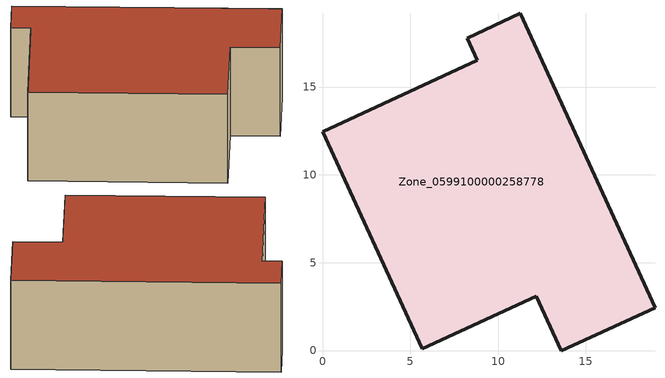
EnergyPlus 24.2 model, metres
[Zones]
Zone_0599100000258778
 floor ground (C_G): 12.17,3.08 5.67,0.1 0,12.46 8.82,16.54 8.25,17.79 11.26,19.19 18.93,2.45 13.58,0 z0
 wall outside (C_F): 8.82,16.54 0,12.46 5.67,0.1 12.17,3.08 13.58,0 18.93,2.45 11.26,19.19 8.25,17.79 8.82,16.54 z0:6.76
 roof outside (C_R): 12.17,3.08 13.58,0 18.93,2.45 11.26,19.19 8.25,17.79 8.82,16.54 0,12.46 5.67,0.1 z6.76
[BUILDING]
Pand.0599100000258778: North Axis=0; Terrain=City; Loads Convergence Tolerance Value=0.04; Temperature Convergence Tolerance Value=0.4; Solar Distribution=FullExterior; Maximum Number of Warmup Days=25; Minimum Number of Warmup Days=1
[Site:Location]
Rotterdam.The.Hague.AP_ZH_NLD Design_Conditions: Latitude=51.96; Longitude=4.45; Time Zone=1; Elevation=-4.5
[SITE:GROUNDTEMPERATURE:BUILDINGSURFACE]
18, 18, 18, 18, 18, 18, 18, 18, 18, 18, 18, 18
[MATERIAL] Thermal Absorptance=0.9; Solar Absorptance=0.7; Visible Absorptance=0.7
Name | Roughness | Thickness | Conductivity | Density | Specific Heat
G.D.1965 | MediumSmooth | 0.15 | 1 | 540 | 1210
F.D.1965 | Rough | 0.3 | 0.857143 | 1920 | 840
R.D.1965 | MediumRough | 0.2 | 0.08 | 1500 | 1000
[CONSTRUCTION]
C_G: G.D.1965
C_F: F.D.1965
C_R: R.D.1965
[ZONE]
Zone_0599100000258778: Type=1; Multiplier=1; Ceiling Height=Autocalculate; Volume=Autocalculate; Floor Area=autocalculate; Part of Total Floor Area=Yes
[ZONEINFILTRATION:DESIGNFLOWRATE]
Infil_Zone_0599100000258778: Zone or ZoneList or Space or SpaceList=Zone_0599100000258778; Schedule=AlwaysOn; Design Flow Rate Calculation Method=Flow/Area; Flow Rate per Floor Area=0.0042; Constant Term Coefficient=1; Temperature Term Coefficient=0; Velocity Term Coefficient=0; Velocity Squared Term Coefficient=0
[HVACTEMPLATE:ZONE:IDEALLOADSAIRSYSTEM]
Zone_0599100000258778: Maximum Heating Supply Air Temperature=50; Minimum Cooling Supply Air Temperature=13; Maximum Heating Supply Air Humidity Ratio=0.0156; Minimum Cooling Supply Air Humidity Ratio=0.0077; Heating Limit=NoLimit; Cooling Limit=NoLimit; Dehumidification Control Type=ConstantSensibleHeatRatio; Cooling Sensible Heat Ratio=0.7; Dehumidification Setpoint=60; Humidification Control Type=None; Humidification Setpoint=30; Outdoor Air Method=None; Outdoor Air Flow Rate per Person=0.00944; Outdoor Air Flow Rate per Zone Floor Area=0; Outdoor Air Flow Rate per Zone=0; Demand Controlled Ventilation Type=None; Outdoor Air Economizer Type=NoEconomizer; Heat Recovery Type=None; Sensible Heat Recovery Effectiveness=0.7; Latent Heat Recovery Effectiveness=0.65
[ZONECONTROL:THERMOSTAT]
ThermostatControl_Zone_0599100000258778: Zone or ZoneList=Zone_0599100000258778; Control Type Schedule=DualSetpointControlType; Control 1=Thermostat_Zone_0599100000258778; Temperature Difference Between Cutout And Setpoint=0
[THERMOSTATSETPOINT:DUALSETPOINT]
Thermostat_Zone_0599100000258778: Heating Setpoint Temperature Schedule=HeatingSetpoint_Zone_0599100000258778; Cooling Setpoint Temperature Schedule=CoolingSetpoint_Zone_0599100000258778
[SCHEDULE:COMPACT]
HeatingSetpoint_Zone_0599100000258778: Through: 12/31, For: AllDays, Until: 24:00, 21
CoolingSetpoint_Zone_0599100000258778: Through: 12/31, For: AllDays, Until: 24:00, 24
DualSetpointControlType: Through: 12/31, For: AllDays, Until: 24:00, 4
AlwaysOn: Through: 12/31, For: AllDays, Until: 24:00, 1
